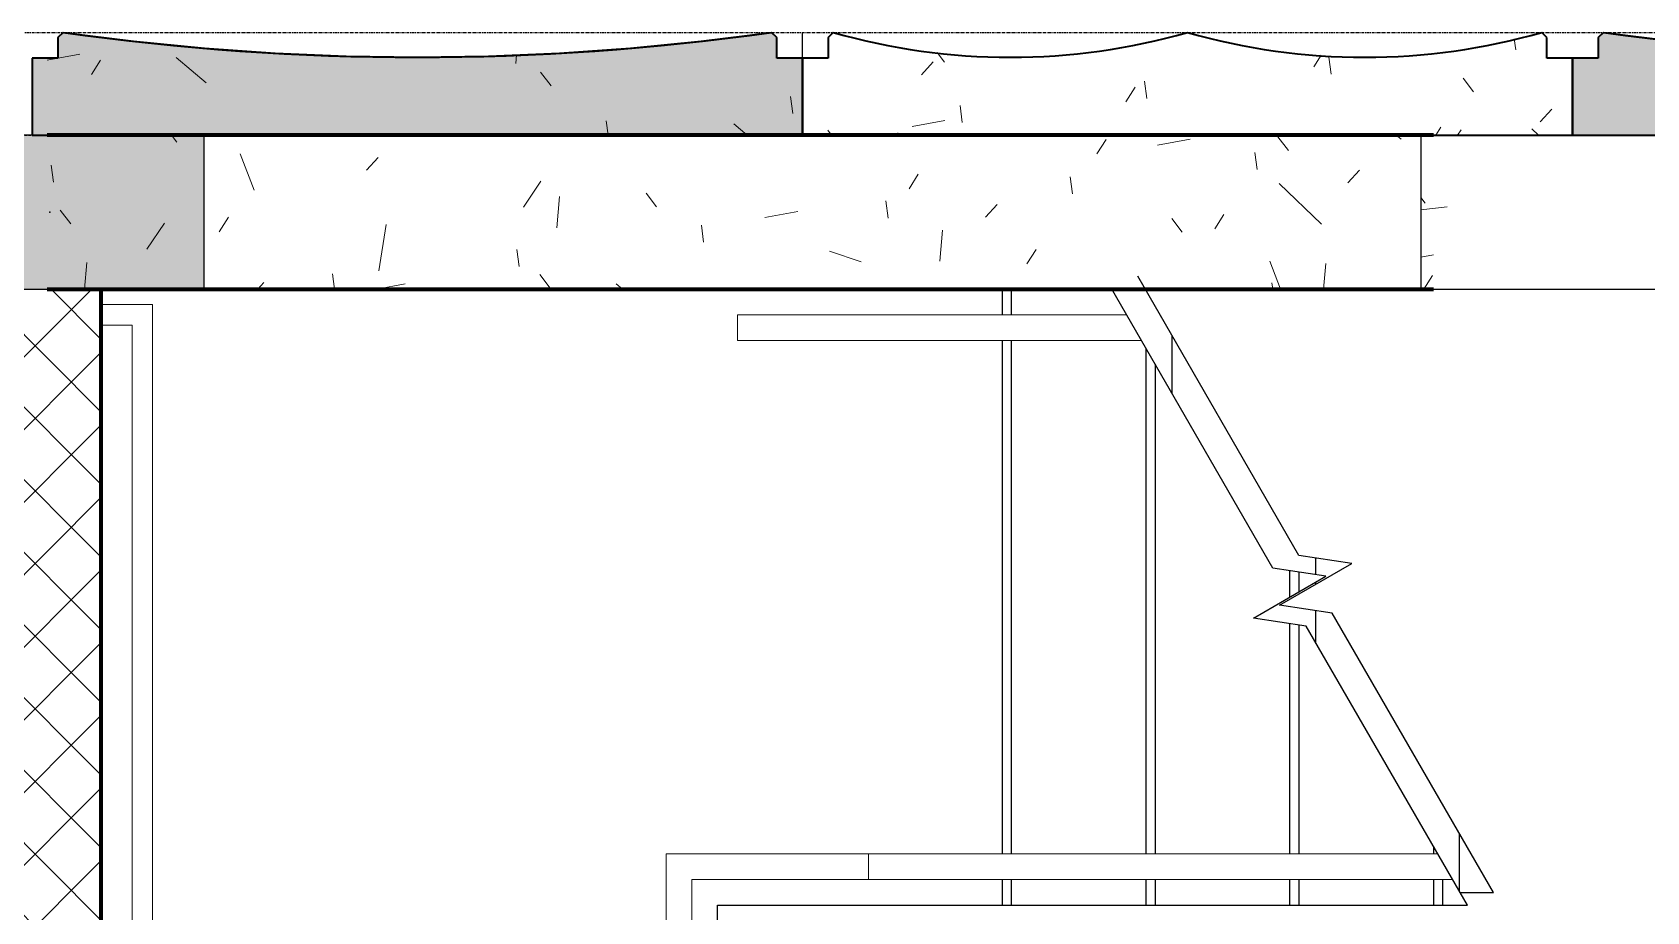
# Model space of a CAD drawing. Header units: millimetres. Extents: x -4391136 to -1798569, y -886572 to -291056.
# Drawn here: x -2385665 to -2382521, y -326899 to -325187 of the extents above; entities that cross this region are included whole.
import ezdxf

# ---------------------------------------------------------------- set-up
doc = ezdxf.new("R2010")
doc.units = ezdxf.units.MM
doc.linetypes.add('Xref-C-1-PP17-AR-2214-01-B$0$DPA_Grid _ Level 100', pattern=[10, 5.5, -1.6, 1.3, -1.6])
doc.linetypes.add('Xref-C-1-PP17-AR-2214-01-B$0$Hidden', pattern=[7.143800000000001, 4.7625, -2.3813])
doc.layers.add('000 - 0_HIDE_OBJ_FRAMING_DEF_DIMS', color=250, linetype='Continuous', plot=False)
for name, color, linetype in [('000 - CONCRETE_COL_CUT_COLOR_1', 1, 'Continuous'), ('000 - CONCRETE_COL_HATCH_', 251, 'Continuous'), ('000 - CONCRETE_COL_WIPEOUT_', 250, 'Continuous'), ('000 - EXISTING_COLUMN_CUT_COLOR_5', 5, 'Continuous'), ('000 - EXISTING_CONCRETE_CUT_COLOR_5', 5, 'Continuous'), ('000 - EXISTING_PRECAST_CUT_COLOR_4', 4, 'Continuous'), ('_PP-Dim', 1, 'Continuous'), ('Xref-C-1-PP17-AR-2214-01-B$0$A-COLS', 251, 'Continuous'), ('Xref-C-1-PP17-AR-2214-01-B$0$A-COLS-E', 251, 'Continuous'), ('Xref-C-1-PP17-AR-2214-01-B$0$A-DETL-MBND', 251, 'Xref-C-1-PP17-AR-2214-01-B$0$Hidden'), ('Xref-C-1-PP17-AR-2214-01-B$0$A-FLOR-E', 251, 'Continuous'), ('Xref-C-1-PP17-AR-2214-01-B$0$A-FLOR-HRAL', 251, 'Continuous'), ('Xref-C-1-PP17-AR-2214-01-B$0$A-GLAZ-CURT', 251, 'Continuous'), ('Xref-C-1-PP17-AR-2214-01-B$0$A-Wall', 251, 'Continuous'), ('Xref-C-1-PP17-AR-2214-01-B$0$A-WALL-PATT', 251, 'Continuous'), ('Xref-C-1-PP17-AR-2214-01-B$0$S-BEAM', 251, 'Continuous'), ('Xref-C-1-PP17-AR-2214-01-B$0$S-STRS-E', 251, 'Continuous'), ('Xref-C-1-PP17-AR-2214-01-B$0$S-STRS-MBND', 251, 'Continuous'), ('Xref-C-1-PP17-AR-2214-01-B$0$WALL-E', 251, 'Continuous')]:
    doc.layers.add(name, color=color, linetype=linetype)

# ---------------------------------------------------------------- blocks, each defined once
blk = doc.blocks.new('Xref-C-1-PP17-AR-2214-01-B$0$DPA_Curved type B - Curved Type B-31237770-ENTRANCE 2 - LOWER ROOF FLOOR PLAN01-flat-1')
at = {"layer": 'Xref-C-1-PP17-AR-2214-01-B$0$A-GLAZ-CURT'}
for p, q in [((-150, 749.7251230297843), (-150, 700.2748771228362)), ((-150, 700.2748771228362), (-150, 749.7251230297843)), ((0, -749.7251230297843), (0, 749.7251230297843)), ((0, 749.7251230297843), (0, -749.7251230297843)), ((-200, -689.7251230298425), (-190, -699.7251230298425)), ((-190, -699.7251230298425), (-200, -689.7251230298425)), ((-190, -699.7251230298425), (-150, -699.7251230298425)), ((-150, -699.7251230298425), (-190, -699.7251230298425)), ((-150, -699.7251230298425), (-150, -749.7251230297843)), ((-150, -749.7251230297843), (-150, -699.7251230298425)), ((-150, -749.7251230297843), (0, -749.7251230297843)), ((0, -749.7251230297843), (-150, -749.7251230297843))]:
    blk.add_line(p, q, dxfattribs=at)
for centre, radius, start, end in [((-1401.480889340397, 344.9999999998836), 1249.956694409003, 349.3312649269074, 16.00907783961937), ((-1401.480889340397, 344.9999999998836), 1249.956694409003, 349.3312649269074, 16.00907783961937), ((-1401.480889340397, 344.9999999998836), 1249.956694409004, 343.9778134875058, 349.3163575575217), ((-1401.480889340397, 344.9999999998836), 1249.956694409003, 343.9778134875058, 349.3163575575217), ((-1401.480889263563, -344.9999999998836), 1249.95669433522, 349.3313600639966, 16.02218651569972), ((-1401.480889263563, -344.9999999998836), 1249.956694335221, 349.3313600639966, 16.02218651569972), ((-1401.480889263563, -344.9999999998836), 1249.956694335221, 343.9909221603806, 349.329466207403), ((-1401.480889263563, -344.9999999998836), 1249.95669433522, 343.9909221603806, 349.329466207403)]:
    blk.add_arc(centre, radius, start, end, dxfattribs=at)
blk = doc.blocks.new('Xref-C-1-PP17-AR-2214-01-B$0$DPA_Curved type A - Curved Type A-V62-ENTRANCE 2 - LOWER ROOF FLOOR PLAN01-flat-1')
at = {"layer": 'Xref-C-1-PP17-AR-2214-01-B$0$A-GLAZ-CURT', "lineweight": 9}
h = blk.add_hatch(dxfattribs=at)
h.set_pattern_fill('ACET-2D-FP_36', color=256, angle=90, style=0, pattern_type=2)
h.set_pattern_definition([(49.99999999999999, (2739942.745000001, 503333.3970000008), (-459.0337474724126, 385.1750482020262), [76.2, -838.2]), (355, (2739942.745000001, 503333.3970000008), (65.28252745750682, 746.1827032957547), [60.96000000000002, -670.5600000000001]), (100.451, (2740003.473000001, 503328.0840000007), (-693.3830033246076, -127.8976821547151), [64.76000000000005, -712.3600000000005]), (46.18400000000002, (2739942.745000001, 503536.5970000007), (-648.57248621923, 622.3064181256742), [114.3, -1257.299999999999]), (96.63599999999998, (2740033.104, 503522.5830000007), (-1050.534318683824, -122.2199233656637), [97.14000000000117, -1068.540000000013]), (351.184, (2739942.745000001, 503536.5970000007), (172.1971373415032, 1110.274966525139), [91.44000000000007, -1005.840000000001]), (21.00000000000002, (2740044.345000001, 503485.7970000007), (-214.7433929342338, 559.4256646482162), [76.20000000000027, -838.2000000000031]), (326, (2740044.345000001, 503485.7970000007), (418.8539380654042, 620.9765000836201), [60.95999999999974, -670.559999999997]), (71.45100000000002, (2740094.883, 503451.7080000007), (-668.4524660190125, 224.2969172171013), [64.75999999999986, -712.3599999999984]), (37.50000000000001, (2739942.745000001, 503333.3970000008), (-158.7692420154775, 206.9121046213362), [33.528, -628.904, 33.528, -1320.292]), (37.50000000000001, (2739942.745000001, 503333.3970000008), (-158.7692420154775, 206.9121046213362), [-695.96, -647.192, 33.528, -639.572]), (7.499999999999995, (2739942.745000001, 503333.3970000008), (-47.30360574389218, 359.3065578758988), [33.52799999999999, -354.5839999999999, 33.52799999999999, -870.204]), (7.499999999999995, (2739942.745000001, 503333.3970000008), (-47.30360574389218, 359.3065578758988), [-421.64, -613.6639999999999, 33.52799999999999, -223.012]), (327.5, (2739716.177, 503333.3970000008), (146.1911639370438, 229.474161533996), [33.52800000000036, -220.4720000000024, -1844.04000000002]), (327.5, (2739716.177, 503333.3970000008), (146.1911639370438, 229.474161533996), [-254.0000000000028, 33.52800000000036, -758.9520000000082, -1051.560000000011]), (327.5, (2739716.177, 503333.3970000008), (146.1911639370438, 229.474161533996), [-1046.480000000011, 33.52800000000036, -1018.032000000011]), (317.5, (2739614.577000001, 503333.3970000008), (321.0978918266118, 350.4168590258025), [33.52799999999964, -296.6719999999968, 33.52799999999964, -1239.519999999987]), (317.5, (2739614.577000001, 503333.3970000008), (321.0978918266118, 350.4168590258025), [-363.7279999999961, -492.7599999999947, 33.52799999999964, -713.2319999999922])])
h.paths.add_polyline_path([(-150.000000002794, -750.0000000005239), (-2.793967723846436e-09, -750.0000000005239), (-2.793967723846436e-09, 749.9999999994761), (-150.000000002794, 749.9999999994761), (-150.000000002794, 700.0000000001164), (-190.0000000032596, 700.0000000001164), (-200.000000002794, 689.9999999992433), (-173.054624767974, 460.8418313420261), (-156.8637420539744, 230.6736866612337), (-151.4628356266767, -1.629814505577087e-09), (-156.8637420539744, -230.6736866644351), (-173.054624767974, -460.8418313452275), (-200.000000002794, -690.0000000023865), (-190.0000000032596, -700.0000000002328), (-150.000000002794, -700.0000000002328)])
at = {"layer": 'Xref-C-1-PP17-AR-2214-01-B$0$A-GLAZ-CURT', "lineweight": 35}
for p, q in [((0, 750), (-150, 750)), ((-150, 750), (-150, 700.0000000005821)), ((0, -750), (0, 750)), ((-190, 700.0000000005821), (-200, 689.9999999997672)), ((-150, 700.0000000005821), (-190, 700.0000000005821)), ((-200, -690.0000000018626), (-190, -699.999999999709)), ((-190, -699.999999999709), (-150, -699.999999999709)), ((-150, -699.999999999709), (-150, -750)), ((-150, -750), (0, -750))]:
    blk.add_line(p, q, dxfattribs=at)
blk.add_arc((-5080.220649064053, -4.656612873077393e-10), 4928.757813440439, 351.9524601037301, 8.047539896269834, dxfattribs=at)
blk = doc.blocks.new('Xref-C-1-PP17-AR-2214-01-B$0$DPA_Curved type B - Curved Type B-V61-ENTRANCE 2 - LOWER ROOF FLOOR PLAN01-flat-1')
at = {"layer": 'Xref-C-1-PP17-AR-2214-01-B$0$A-GLAZ-CURT', "lineweight": 9}
h = blk.add_hatch(dxfattribs=at)
h.set_pattern_fill('ACET-2D-FP_35', color=256, angle=90, style=0, pattern_type=2)
h.set_pattern_definition([(49.99999999999999, (2739942.745000001, 504833.3970000008), (-459.0337474724126, 385.1750482020262), [76.2, -838.2]), (355, (2739942.745000001, 504833.3970000008), (65.28252745750682, 746.1827032957547), [60.96000000000002, -670.5600000000001]), (100.451, (2740003.473000001, 504828.0840000007), (-693.3830033246076, -127.8976821547151), [64.76000000000005, -712.3600000000005]), (46.18400000000002, (2739942.745000001, 505036.5970000007), (-648.57248621923, 622.3064181256742), [114.3, -1257.299999999999]), (96.63599999999998, (2740033.104, 505022.5830000007), (-1050.534318683824, -122.2199233656637), [97.14000000000117, -1068.540000000013]), (351.184, (2739942.745000001, 505036.5970000007), (172.1971373415032, 1110.274966525139), [91.44000000000007, -1005.840000000001]), (21.00000000000002, (2740044.345000001, 504985.7970000007), (-214.7433929342338, 559.4256646482162), [76.20000000000027, -838.2000000000031]), (326, (2740044.345000001, 504985.7970000007), (418.8539380654042, 620.9765000836201), [60.95999999999974, -670.559999999997]), (71.45100000000002, (2740094.883, 504951.7080000007), (-668.4524660190125, 224.2969172171013), [64.75999999999986, -712.3599999999984]), (37.50000000000001, (2739942.745000001, 504833.3970000008), (-158.7692420154775, 206.9121046213362), [33.528, -628.904, 33.528, -1320.292]), (37.50000000000001, (2739942.745000001, 504833.3970000008), (-158.7692420154775, 206.9121046213362), [-695.96, -647.192, 33.528, -639.572]), (7.499999999999995, (2739942.745000001, 504833.3970000008), (-47.30360574389218, 359.3065578758988), [33.52799999999999, -354.5839999999999, 33.52799999999999, -870.204]), (7.499999999999995, (2739942.745000001, 504833.3970000008), (-47.30360574389218, 359.3065578758988), [-421.64, -613.6639999999999, 33.52799999999999, -223.012]), (327.5, (2739716.177, 504833.3970000008), (146.1911639370438, 229.474161533996), [33.52800000000036, -220.4720000000024, -1844.04000000002]), (327.5, (2739716.177, 504833.3970000008), (146.1911639370438, 229.474161533996), [-254.0000000000028, 33.52800000000036, -758.9520000000082, -1051.560000000011]), (327.5, (2739716.177, 504833.3970000008), (146.1911639370438, 229.474161533996), [-1046.480000000011, 33.52800000000036, -1018.032000000011]), (317.5, (2739614.577000001, 504833.3970000008), (321.0978918266118, 350.4168590258025), [33.52799999999964, -296.6719999999968, 33.52799999999964, -1239.519999999987]), (317.5, (2739614.577000001, 504833.3970000008), (321.0978918266118, 350.4168590258025), [-363.7279999999961, -492.7599999999947, 33.52799999999964, -713.2319999999922])])
h.paths.add_polyline_path([(-150.000000002794, -700.0000000006403), (-150.000000002794, -750.0000000005821), (-2.793967723846436e-09, -750.0000000005821), (-2.793967723846436e-09, 749.9999999994179), (-150.000000002794, 749.9999999994179), (-150.000000002794, 699.9999999996508), (-190.0000000032596, 699.9999999996508), (-200.000000002794, 689.9999999995925), (-173.1051923595369, 576.677522668615), (-156.5528464526869, 454.45024560194), (-151.448358786758, 344.9999999995343), (-156.8743433966301, 228.6562281954102), (-173.1051923595369, 113.3224773305119), (-200.000000002794, -4.656612873077393e-10), (-173.1051923576742, -113.3224773313268), (-156.8743433943018, -228.6562281962833), (-151.4483587830327, -345.0000000005239), (-156.8743433943018, -461.3437718048808), (-173.1051923576742, -576.6775226698373), (-200.000000002794, -690.0000000006985), (-190.0000000032596, -700.0000000006403)])
at = {"layer": 'Xref-C-1-PP17-AR-2214-01-B$0$A-GLAZ-CURT', "lineweight": 35}
for p, q in [((0, 750), (-150, 750)), ((-150, 750), (-150, 700.0000000002328)), ((0, -750), (0, 750)), ((-190, 700.0000000002328), (-200, 690.0000000002328)), ((-150, 700.0000000002328), (-190, 700.0000000002328)), ((-200, -690.0000000000582), (-190, -700.0000000000582)), ((-190, -700.0000000000582), (-150, -700.0000000000582)), ((-150, -700.0000000000582), (-150, -750)), ((-150, -750), (0, -750))]:
    blk.add_line(p, q, dxfattribs=at)
for centre, radius, start, end in [((-1401.480889340397, 344.9999999998836), 1250.032530556695, 343.9788116685254, 16.02118833147461), ((-1401.480889263563, -344.9999999998836), 1250.032530482913, 343.9788116653198, 16.02118833468013)]:
    blk.add_arc(centre, radius, start, end, dxfattribs=at)
blk = doc.blocks.new('Xref-C-1-PP17-AR-2214-01-B$0$DPA_Curved type A - Curved Type A-31239844-ENTRANCE 2 - LOWER ROOF FLOOR PLAN01-flat-1')
at = {"layer": 'Xref-C-1-PP17-AR-2214-01-B$0$A-GLAZ-CURT', "lineweight": 9}
h = blk.add_hatch(dxfattribs=at)
h.set_pattern_fill('ACET-2D-FP_34', color=256, angle=90, style=0, pattern_type=2)
h.set_pattern_definition([(49.99999999999999, (2739942.745000001, 506333.3970000008), (-459.0337474724126, 385.1750482020262), [76.2, -838.2]), (355, (2739942.745000001, 506333.3970000008), (65.28252745750682, 746.1827032957547), [60.96000000000002, -670.5600000000001]), (100.451, (2740003.473000001, 506328.0840000007), (-693.3830033246076, -127.8976821547151), [64.76000000000005, -712.3600000000005]), (46.18400000000002, (2739942.745000001, 506536.5970000007), (-648.57248621923, 622.3064181256742), [114.3, -1257.299999999999]), (96.63599999999998, (2740033.104, 506522.5830000007), (-1050.534318683824, -122.2199233656637), [97.14000000000117, -1068.540000000013]), (351.184, (2739942.745000001, 506536.5970000007), (172.1971373415032, 1110.274966525139), [91.44000000000007, -1005.840000000001]), (21.00000000000002, (2740044.345000001, 506485.7970000007), (-214.7433929342338, 559.4256646482162), [76.20000000000027, -838.2000000000031]), (326, (2740044.345000001, 506485.7970000007), (418.8539380654042, 620.9765000836201), [60.95999999999974, -670.559999999997]), (71.45100000000002, (2740094.883, 506451.7080000007), (-668.4524660190125, 224.2969172171013), [64.75999999999986, -712.3599999999984]), (37.50000000000001, (2739942.745000001, 506333.3970000008), (-158.7692420154775, 206.9121046213362), [33.528, -628.904, 33.528, -1320.292]), (37.50000000000001, (2739942.745000001, 506333.3970000008), (-158.7692420154775, 206.9121046213362), [-695.96, -647.192, 33.528, -639.572]), (7.499999999999995, (2739942.745000001, 506333.3970000008), (-47.30360574389218, 359.3065578758988), [33.52799999999999, -354.5839999999999, 33.52799999999999, -870.204]), (7.499999999999995, (2739942.745000001, 506333.3970000008), (-47.30360574389218, 359.3065578758988), [-421.64, -613.6639999999999, 33.52799999999999, -223.012]), (327.5, (2739716.177, 506333.3970000008), (146.1911639370438, 229.474161533996), [33.52800000000036, -220.4720000000024, -1844.04000000002]), (327.5, (2739716.177, 506333.3970000008), (146.1911639370438, 229.474161533996), [-254.0000000000028, 33.52800000000036, -758.9520000000082, -1051.560000000011]), (327.5, (2739716.177, 506333.3970000008), (146.1911639370438, 229.474161533996), [-1046.480000000011, 33.52800000000036, -1018.032000000011]), (317.5, (2739614.577000001, 506333.3970000008), (321.0978918266118, 350.4168590258025), [33.52799999999964, -296.6719999999968, 33.52799999999964, -1239.519999999987]), (317.5, (2739614.577000001, 506333.3970000008), (321.0978918266118, 350.4168590258025), [-363.7279999999961, -492.7599999999947, 33.52799999999964, -713.2319999999922])])
h.paths.add_polyline_path([(-150.000000002794, -728.9238999779336), (-150.000000002794, -750.0000000005239), (-2.793967723846436e-09, -750.0000000005239), (-2.793967723846436e-09, 749.9999999995343), (-150.000000002794, 749.9999999995343), (-150.000000002794, 700.0000000001164), (-190.0000000032596, 700.0000000001164), (-200.000000002794, 689.9999999992433), (-173.054624767974, 460.8418313420843), (-156.8637420539744, 230.6736866612919), (-151.4628356266767, -1.629814505577087e-09), (-156.8637420539744, -230.6736866644351), (-173.054624767974, -460.8418313452275), (-200.000000002794, -690.0000000023865), (-190.0000000032596, -700.0000000001746), (-150.000000002794, -700.0000000001746)])
at = {"layer": 'Xref-C-1-PP17-AR-2214-01-B$0$A-GLAZ-CURT', "lineweight": 35}
for p, q in [((0, 750), (-150, 750)), ((-150, 750), (-150, 700.0000000005821)), ((0, -750), (0, 750)), ((-190, 700.0000000005821), (-200, 689.9999999997672)), ((-150, 700.0000000005821), (-190, 700.0000000005821)), ((-200, -690.0000000018626), (-190, -699.999999999709)), ((-190, -699.999999999709), (-150, -699.999999999709)), ((-150, -699.999999999709), (-150, -750)), ((-150, -750), (0, -750))]:
    blk.add_line(p, q, dxfattribs=at)
blk.add_arc((-5080.220649064053, -4.656612873077393e-10), 4928.757813440439, 351.9524601037301, 8.047539896269834, dxfattribs=at)
blk = doc.blocks.new('Xref-C-1-PP17-AR-2214-01-B$0$DPA-AR_Rectangular - 300x600-29835788-ENTRANCE 2 - LOWER ROOF FLOOR PLAN01-flat-1')
at = {"layer": 'Xref-C-1-PP17-AR-2214-01-B$0$A-COLS-E', "lineweight": 9}
h = blk.add_hatch(dxfattribs=at)
h.set_pattern_fill('ACET-2D-FP_32', color=256, style=0, pattern_type=2)
h.set_pattern_definition([(49.99999999999999, (2739792.745, 507048.947), (-459.0337474724126, 385.1750482020263), [76.2, -838.2]), (355, (2739792.745, 507048.947), (65.2825274575068, 746.1827032957545), [60.96, -670.56]), (100.451, (2739853.473, 507043.634), (-693.3830033246074, -127.8976821547151), [64.76000000000003, -712.3600000000004]), (46.184, (2739792.745, 507252.1470000001), (-648.5724862192296, 622.3064181256746), [114.3, -1257.299999999999]), (96.63599999999998, (2739883.104, 507238.133), (-1050.534318683824, -122.2199233656631), [97.14000000000112, -1068.540000000012]), (351.184, (2739792.745, 507252.1470000001), (172.1971373415032, 1110.274966525139), [91.44000000000005, -1005.840000000001]), (21, (2739894.345, 507201.347), (-214.7433929342337, 559.4256646482164), [76.20000000000026, -838.2000000000029]), (326, (2739894.345, 507201.347), (418.8539380654042, 620.9765000836203), [60.95999999999972, -670.5599999999969]), (71.45100000000001, (2739944.883, 507167.258), (-668.4524660190125, 224.2969172171013), [64.75999999999985, -712.3599999999983]), (37.50000000000001, (2739792.745, 507048.947), (-158.7692420154774, 206.9121046213362), [33.528, -628.904, 33.528, -1320.292]), (37.50000000000001, (2739792.745, 507048.947), (-158.7692420154774, 206.9121046213362), [-695.96, -647.192, 33.528, -639.572]), (7.499999999999999, (2739792.745, 507048.947), (-47.30360574389223, 359.3065578758984), [33.528, -354.584, 33.528, -870.204]), (7.499999999999999, (2739792.745, 507048.947), (-47.30360574389223, 359.3065578758984), [-421.64, -613.664, 33.528, -223.012]), (327.5, (2739566.177, 507048.947), (146.1911639370438, 229.474161533996), [33.52800000000035, -220.4720000000024, 33.52800000000035, -1810.512000000019]), (327.5, (2739566.177, 507048.947), (146.1911639370438, 229.474161533996), [-287.5280000000031, -758.9520000000081, 33.52800000000035, -1018.032000000011]), (317.5, (2739464.577, 507048.947), (321.0978918266117, 350.4168590258024), [33.52799999999964, -296.6719999999968, 33.52799999999964, -1239.519999999987]), (317.5, (2739464.577, 507048.947), (321.0978918266117, 350.4168590258024), [-363.7279999999961, -492.7599999999948, 33.52799999999964, -713.2319999999924])])
h.paths.add_polyline_path([(-146.0658761691302, -300.0000000005239), (10.4625947070308, -300.0000000005239), (149.9999999967404, -300.0000000005239), (149.9999999967404, 299.9999999994761), (-150.0000000032596, 299.9999999994761), (-150.0000000032596, -300.0000000005239)])
at = {"layer": 'Xref-C-1-PP17-AR-2214-01-B$0$A-COLS'}
for p, q in [((150, 300), (-150, 300)), ((-150, 300), (-150, -300)), ((150, -300), (150, 300)), ((-150, -300), (150, -300))]:
    blk.add_line(p, q, dxfattribs=at)
blk = doc.blocks.new('Xref-C-1-PP17-AR-2214-01-B$0$System Panel - DPA-AR_Facade_Solid Panel 150mm-27924946-ENTRANCE 2 - LOWER ROOF FLOOR PLAN01-flat-1')
at = {"layer": 'Xref-C-1-PP17-AR-2214-01-B$0$A-GLAZ-CURT'}
for p, q in [((-50, 0.2748769701574929), (-200, 0.2748769701574929)), ((-200, -0.2748769702157006), (-150, -0.2748769702157006))]:
    blk.add_line(p, q, dxfattribs=at)
blk = doc.blocks.new('Xref-C-1-PP17-AR-2214-01-B$0$Top Rail Type - Top Rail_Internal_-V99-ENTRANCE 2 - LOWER ROOF FLOOR PLAN01-flat-1')
at = {"layer": 'Xref-C-1-PP17-AR-2214-01-B$0$A-FLOR-HRAL', "lineweight": 9}
for p, q in [((-2738492.744708747, -504316.9537766822), (-2738542.744708747, -504345.8212901417)), ((-2738492.744708747, -505454.4964230325), (-2738492.744708747, -504316.9537766822)), ((-2738542.744708747, -505454.4964230325), (-2738542.744708747, -504345.8212901417)), ((-2738542.744708747, -505454.4964230325), (-2738492.744708747, -505454.4964230325)), ((-2738542.744708747, -505454.4964230325), (-2738492.744708747, -505454.4964230325)), ((-2738542.744708747, -505848.9466707954), (-2738542.744708747, -505454.4964230325)), ((-2738492.744708747, -505798.9466707953), (-2738492.744708747, -505454.4964230325)), ((-2738137.744708745, -505798.9466707953), (-2738492.744708747, -505798.9466707953)), ((-2737017.744708746, -505798.9466707953), (-2738137.744708745, -505798.9466707953)), ((-2736942.11790655, -505798.9466707953), (-2737017.744708746, -505798.9466707953)), ((-2736942.11790655, -505848.9466707954), (-2736942.11790655, -505798.9466707953)), ((-2738137.744708745, -505848.9466707954), (-2738542.744708747, -505848.9466707954)), ((-2737017.744708746, -505848.9466707954), (-2738137.744708745, -505848.9466707954)), ((-2736942.11790655, -505848.9466707954), (-2737017.744708746, -505848.9466707954))]:
    blk.add_line(p, q, dxfattribs=at)
blk = doc.blocks.new('Xref-C-1-PP17-AR-2214-01-B$0$Top Rail Type - Top Rail_Internal_-30607421-ENTRANCE 2 - LOWER ROOF FLOOR PLAN01-flat-1')
at = {"layer": 'Xref-C-1-PP17-AR-2214-01-B$0$A-FLOR-HRAL', "lineweight": 9}
for p, q in [((-2739542.744708747, -504923.1715593309), (-2739592.744708747, -504952.0390727904)), ((-2739542.744708747, -505474.4964247363), (-2739542.744708747, -504923.1715593309)), ((-2739592.744708747, -505474.4964247363), (-2739592.744708747, -504952.0390727904)), ((-2739592.744708747, -505710.1232269318), (-2739592.744708747, -505474.4964247363)), ((-2739542.744708747, -505710.1232269318), (-2739542.744708747, -505474.4964247363)), ((-2739592.744708747, -505710.1232269318), (-2739542.744708747, -505710.1232269318))]:
    blk.add_line(p, q, dxfattribs=at)
blk = doc.blocks.new('Xref-C-1-PP17-AR-2214-01-B$0$Railing - Railing-30607407-ENTRANCE 2 - LOWER ROOF FLOOR PLAN01-flat-1')
at = {"layer": 'Xref-C-1-PP17-AR-2214-01-B$0$A-FLOR-HRAL', "lineweight": 9}
blk.add_line((-2739547.744708747, -504926.0583106769), (-2739587.744708747, -504949.1523214443), dxfattribs=at)
blk.add_line((-2739547.744708747, -504926.0583106769), (-2739587.744708747, -504949.1523214443), dxfattribs=at)
blk.add_line((-2739547.744708747, -504926.0583106769), (-2739587.744708747, -504949.1523214443), dxfattribs=at)
blk = doc.blocks.new('Xref-C-1-PP17-AR-2214-01-B$0$Railing - Railing-30607404-ENTRANCE 2 - LOWER ROOF FLOOR PLAN01-flat-1')
at = {"layer": 'Xref-C-1-PP17-AR-2214-01-B$0$A-FLOR-HRAL', "lineweight": 9}
blk.add_line((-2738497.744708748, -504319.8405280283), (-2738537.744708747, -504342.9345387957), dxfattribs=at)
blk.add_line((-2738497.744708748, -504319.8405280283), (-2738537.744708747, -504342.9345387957), dxfattribs=at)
blk.add_line((-2738497.744708748, -504319.8405280283), (-2738537.744708747, -504342.9345387957), dxfattribs=at)
blk = doc.blocks.new('Xref-C-1-PP17-AR-2214-01-B$0$Handrail Type - Handrail_Internal_-V98-ENTRANCE 2 - LOWER ROOF FLOOR PLAN01-flat-1')
at = {"layer": 'Xref-C-1-PP17-AR-2214-01-B$0$A-FLOR-HRAL', "lineweight": 9}
for p, q in [((-2739612.744708745, -506848.9466707954), (-2739612.744708745, -506948.9466707954)), ((-2738137.744708745, -506848.9466707954), (-2739612.744708745, -506848.9466707954)), ((-2737017.744708746, -506848.9466707954), (-2738137.744708745, -506848.9466707954)), ((-2736717.744708745, -506848.9466707954), (-2737017.744708746, -506848.9466707954)), ((-2736717.744708745, -506888.9466707954), (-2736717.744708745, -506848.9466707954)), ((-2739572.744708746, -506888.9466707954), (-2739572.744708746, -506948.9466707954)), ((-2738137.744708745, -506888.9466707954), (-2739572.744708746, -506888.9466707954)), ((-2737017.744708746, -506888.9466707954), (-2738137.744708745, -506888.9466707954)), ((-2736717.744708745, -506888.9466707954), (-2737017.744708746, -506888.9466707954)), ((-2739572.744708746, -506948.9466707954), (-2739612.744708745, -506948.9466707954))]:
    blk.add_line(p, q, dxfattribs=at)
blk = doc.blocks.new('Xref-C-1-PP17-AR-2214-01-B$0$DPA-AR_Rectangular - 300x500-V38-ENTRANCE 2 - LOWER ROOF FLOOR PLAN01-flat-1')
at = {"layer": 'Xref-C-1-PP17-AR-2214-01-B$0$A-COLS-E', "lineweight": 9}
h = blk.add_hatch(dxfattribs=at)
h.set_pattern_fill('ACET-2D-FP_22', color=256, style=0, pattern_type=2)
h.set_pattern_definition([(49.99999999999999, (2739792.745, 504128.947), (-459.0337474724126, 385.1750482020263), [76.2, -838.2]), (355, (2739792.745, 504128.947), (65.2825274575068, 746.1827032957545), [60.96, -670.56]), (100.451, (2739853.473, 504123.634), (-693.3830033246074, -127.8976821547151), [64.76000000000003, -712.3600000000004]), (46.184, (2739792.745, 504332.1470000001), (-648.5724862192296, 622.3064181256746), [114.3, -1257.299999999999]), (96.63599999999998, (2739883.104, 504318.133), (-1050.534318683824, -122.2199233656631), [97.14000000000112, -1068.540000000012]), (351.184, (2739792.745, 504332.1470000001), (172.1971373415032, 1110.274966525139), [91.44000000000005, -1005.840000000001]), (21, (2739894.345, 504281.347), (-214.7433929342337, 559.4256646482164), [76.20000000000026, -838.2000000000029]), (326, (2739894.345, 504281.347), (418.8539380654042, 620.9765000836203), [60.95999999999972, -670.5599999999969]), (71.45100000000001, (2739944.883, 504247.258), (-668.4524660190125, 224.2969172171013), [64.75999999999985, -712.3599999999983]), (37.50000000000001, (2739792.745, 504128.947), (-158.7692420154774, 206.9121046213362), [33.528, -628.904, 33.528, -1320.292]), (37.50000000000001, (2739792.745, 504128.947), (-158.7692420154774, 206.9121046213362), [-695.96, -647.192, 33.528, -639.572]), (7.499999999999999, (2739792.745, 504128.947), (-47.30360574389223, 359.3065578758984), [33.528, -354.584, 33.528, -870.204]), (7.499999999999999, (2739792.745, 504128.947), (-47.30360574389223, 359.3065578758984), [-421.64, -613.664, 33.528, -223.012]), (327.5, (2739566.177, 504128.947), (146.1911639370438, 229.474161533996), [33.52800000000035, -220.4720000000024, 33.52800000000035, -1810.512000000019]), (327.5, (2739566.177, 504128.947), (146.1911639370438, 229.474161533996), [-287.5280000000031, -758.9520000000081, 33.52800000000035, -1018.032000000011]), (317.5, (2739464.577, 504128.947), (321.0978918266117, 350.4168590258024), [33.52799999999964, -296.6719999999968, 33.52799999999964, -1239.519999999987]), (317.5, (2739464.577, 504128.947), (321.0978918266117, 350.4168590258024), [-363.7279999999961, -492.7599999999948, 33.52799999999964, -713.2319999999924])])
h.paths.add_polyline_path([(10.4625947070308, -250.0000000005821), (149.9999999967404, -250.0000000005821), (149.9999999967404, 249.9999999994179), (-150.0000000032596, 249.9999999994179), (-150.0000000032596, -250.0000000005821)])
at = {"layer": 'Xref-C-1-PP17-AR-2214-01-B$0$A-COLS'}
for p, q in [((150, 250), (-150, 250)), ((-150, 250), (-150, -250)), ((150, -250), (150, 250)), ((-150, -250), (150, -250))]:
    blk.add_line(p, q, dxfattribs=at)
blk = doc.blocks.new('*U2738')
at = {"layer": '000 - CONCRETE_COL_HATCH_'}
h = blk.add_hatch(dxfattribs=at)
h.set_pattern_fill('AR-CONC', color=256, scale=0.5)
h.set_pattern_definition([(49.99999999999999, (0, 0), (3.586300913003767, -0.3137606749129755), [0.375, -4.125]), (355, (0, 0), (-0.693756668065, 3.760960668500059), [0.3, -3.3]), (100.45144446, (0.298858405, -0.02614672), (2.89254423363556, 3.447199954843147), [0.3187009599999999, -3.505710559999999]), (46.18420000000001, (0, 1), (5.336206653357862, -0.8275964039653827), [0.5625, -6.1875]), (96.63563549, (0.444683725, 0.931033465), (4.673309728371142, 4.870593003872752), [0.47805171, -5.258568799999999]), (351.1841639899999, (0, 1), (4.673309725273866, 4.870593001349951), [0.45, -4.950000005]), (21, (0.5, 0.75), (2.984535260592308, -2.013094453326694), [0.375, -4.125]), (326.0000000000001, (0.5, 0.75), (1.216576659607909, 3.625750225234265), [0.3, -3.3]), (71.45144474, (0.74871127, 0.58224213), (4.201111883649856, 1.612655764031769), [0.31870095, -3.50571056]), (37.50000000000001, (0, 0), (0.06079927658645334, 1.664469269156557), [0, -3.26, 0, -3.35, 0, -3.3125]), (7.499999999999999, (0, 0), (1.315347687210743, 1.972058559411801), [0, -1.91, 0, -3.185, 0, -1.2625]), (327.5, (-1.115, 0), (2.669112180862045, -0.1127743586718988), [0, -1.25, 0, -3.9, 0, -5.175]), (317.5, (-1.615, 0), (2.915930846711931, 0.5005249116615886), [0, -1.625, 0, -2.59, 0, -3.675])])
h.paths.add_polyline_path([(-300.0000000002328, -150.0000000016303), (300.0000000002328, -150.0000000016303), (300.0000000002328, 150.0000000016294), (-300.0000000002328, 150.0000000016294)])
blk.add_point((0, -4.547473508864641e-13))
at = {"layer": '000 - EXISTING_COLUMN_CUT_COLOR_5'}
blk.add_lwpolyline([(-300.0000000002328, -150.0000000016303), (300.0000000002328, -150.0000000016303), (300.0000000002328, 150.0000000016294), (-300.0000000002328, 150.0000000016294)], close=True, dxfattribs=at)
blk = doc.blocks.new('*U2742')
at = {"layer": '000 - CONCRETE_COL_HATCH_'}
h = blk.add_hatch(dxfattribs=at)
h.set_pattern_fill('AR-CONC', color=256, scale=0.04)
h.set_pattern_definition([(49.99999999999999, (-115500.0000000017, -843987.3138813948), (7.28738675984016, -0.6375634215561234), [0.762, -8.382000000000001]), (355, (-115500.0000000017, -843987.3138813948), (-1.409736856998774, 7.642273809561406), [0.6096, -6.7056233668]), (100.4514447, (-115499.3927197217, -843987.3670115347), (5.877649883614131, 7.004710076487804), [0.6476003519999999, -7.123609783999998]), (46.18420000000001, (-115500.0000000017, -843985.2818813948), (10.8431616356852, -1.681693117309086), [1.143, -12.573]), (96.63555760999992, (-115499.0964040017, -843985.4220213948), (9.49616536206012, 9.897044983908861), [0.9714009256, -10.6854243264]), (351.1841511700001, (-115500.0000000017, -843985.2818813948), (9.496165362599081, 9.897044983421306), [0.9143986828, -10.0583892768]), (21, (-115498.9840000017, -843985.7898813948), (6.064575650765299, -4.090607927483505), [0.762, -8.382000000000001]), (326.0000000000001, (-115498.9840000017, -843985.7898813948), (2.472081133905883, 7.367518644892771), [0.6096, -6.7056]), (71.45144499999999, (-115498.4786186977, -843986.1307653908), (8.536656771148646, 3.27691075543621), [0.6476003520000001, -7.123597503999999]), (37.50000000000001, (-115500.0000000017, -843987.3138813948), (0.1235441300236727, 3.382201554926124), [0, -6.62432, 0, -6.807200000000001, 0, -6.731000000000001]), (7.499999999999999, (-115500.0000000017, -843987.3138813948), (2.67278650041223, 4.00722299272478), [0, -3.88112, 0, -6.47192, 0, -2.5654]), (327.5, (-115502.2656800017, -843987.3138813948), (5.423623806674856, -0.2291497597069377), [0, -2.54, 0, -7.9248, 0, -10.5156]), (317.5, (-115503.2816800017, -843987.3138813948), (5.925167255440722, 1.017059641333321), [0, -3.302, 0, -5.26288, 0, -7.4676])])
h.paths.add_polyline_path([(-1.667805984044525e-10, 1.091393642127514e-11), (0, 300), (-99.99999999906868, 300), (-99.99999999906868, 380), (-120.0000000307336, 400.0000000298023), (-394.6910346783698, 365.090032074484), (-670.2542316336185, 337.9092267079977), (-946.4721514284611, 318.479031635914), (-1223.126840339042, 306.8147785334149), (-1500.000000000931, 302.9256712471833), (-1776.87315966282, 306.8147785334149), (-2053.527848573402, 318.479031635914), (-2329.745768368244, 337.9092267079977), (-2605.308965323493, 365.090032074484), (-2879.999999973923, 400.0000000300352), (-2899.999999999069, 380), (-2899.999999999069, 300), (-3000, 300), (-3000, 0)])
at = {"layer": '000 - CONCRETE_COL_CUT_COLOR_1', "color": 0, "lineweight": -2}
blk.add_lwpolyline([(-1.667805984044525e-10, 1.091393642127514e-11), (0, 300), (-99.99999999906868, 300), (-99.99999999906868, 380), (-120.0000000307336, 400.0000000298023), (-394.6910346783698, 365.090032074484), (-670.2542316336185, 337.9092267079977), (-946.4721514284611, 318.479031635914), (-1223.126840339042, 306.8147785334149), (-1500.000000000931, 302.9256712471833), (-1776.87315966282, 306.8147785334149), (-2053.527848573402, 318.479031635914), (-2329.745768368244, 337.9092267079977), (-2605.308965323493, 365.090032074484), (-2879.999999973923, 400.0000000300352), (-2899.999999999069, 380), (-2899.999999999069, 300), (-3000, 300), (-3000, 0), (-3000, 0), (-3000, 0), (-3000, 0), (-3000, 0), (-3000, 0), (-3000, 0), (-3000, 0), (-3000, 0), (-3000, 0), (-3000, 0), (-3000, 0), (-3000, 0), (-3000.000000000002, 0), (-3000.000000000002, 0), (-3000.000000000002, 0), (-3000, 0), (-3000, 0), (-3000, 0), (-3000, 0), (-3000, 0), (-3000, 0), (-3000, 0), (-3000.000000000002, 0), (-3000, 0), (-3000, 0), (-3000, 0), (-2999.999999999999, 0), (-3000, 0), (-3000, 0)], close=True, dxfattribs=at)
blk = doc.blocks.new('W-1-PP17-ENT2_REV00_20260526-152612_EX_LOPF-1')
at = {"layer": 'Xref-C-1-PP17-AR-2214-01-B$0$A-WALL-PATT', "lineweight": 9}
h = blk.add_hatch(dxfattribs=at)
h.set_pattern_fill('ACET-2D-FP_25', color=256, angle=-89.99999999999999, style=0, pattern_type=2)
h.set_pattern_definition([(315, (496648.9466707949, -2740142.744708746), (70.71067811865474, 70.71067811865478), []), (45, (496648.9466707949, -2740142.744708746), (-70.71067811865478, 70.71067811865474), [])])
h.paths.add_polyline_path([(-10300.00000000233, -499.9999999954016), (-10500.00000000233, -499.9999999954016), (-10500.00000000233, -4699.999999995867), (-10300.00000000233, -4699.999999995867)])
at = {"layer": 'Xref-C-1-PP17-AR-2214-01-B$0$S-BEAM', "lineweight": 9}
h = blk.add_hatch(dxfattribs=at)
h.set_pattern_fill('ACET-2D-FP_33', color=256, angle=-89.99999999999999, style=0, pattern_type=2)
h.set_pattern_definition([(320, (496648.9466707949, -2740142.744708746), (385.1750482020262, 459.0337474724129), [76.20000000000002, -838.2000000000003]), (265, (496648.9466707949, -2740142.744708746), (746.1827032957547, -65.28252745750656), [60.96000000000002, -670.5600000000001]), (10.45099999999999, (496643.6336707948, -2740203.472708746), (-127.8976821547153, 693.3830033246076), [64.76000000000005, -712.3600000000005]), (316.184, (496852.146670795, -2740142.744708746), (622.3064181256744, 648.57248621923), [114.3, -1257.3]), (6.635999999999979, (496838.1326707951, -2740233.104708746), (-122.2199233656635, 1050.534318683824), [97.14000000000111, -1068.540000000012]), (261.184, (496852.146670795, -2740142.744708746), (1110.274966525139, -172.1971373415029), [91.44000000000007, -1005.840000000001]), (291, (496801.3466707948, -2740244.344708746), (559.4256646482165, 214.743392934234), [76.20000000000027, -838.2000000000031]), (236, (496801.3466707948, -2740244.344708746), (620.9765000836205, -418.8539380654042), [60.95999999999974, -670.559999999997]), (341.451, (496767.2586707948, -2740294.882708746), (224.2969172171012, 668.4524660190126), [64.75999999999986, -712.3599999999984]), (307.5, (496648.9466707949, -2740142.744708746), (206.9121046213362, 158.7692420154775), [33.52799999999998, -628.9039999999997, 33.52799999999998, -647.1919999999997, -673.0999999999997]), (307.5, (496648.9466707949, -2740142.744708746), (206.9121046213362, 158.7692420154775), [-1343.151999999999, 33.52799999999998, -639.5719999999997]), (277.5, (496648.9466707949, -2740142.744708746), (359.3065578758985, 47.30360574389236), [33.52800000000001, -354.5840000000001, 33.52800000000001, -613.6640000000001, -256.5400000000001]), (277.5, (496648.9466707949, -2740142.744708746), (359.3065578758985, 47.30360574389236), [-1035.304, 33.52800000000001, -223.0120000000001]), (237.5, (496648.9466707949, -2739916.176708746), (229.4741615339961, -146.1911639370437), [33.52800000000036, -220.4720000000024, 33.52800000000036, -758.9520000000082, -1051.560000000011]), (237.5, (496648.9466707949, -2739916.176708746), (229.4741615339961, -146.1911639370437), [-1046.480000000011, 33.52800000000036, -1018.032000000011]), (227.5, (496648.9466707949, -2739814.576708746), (350.4168590258025, -321.0978918266116), [33.52799999999962, -296.6719999999967, 33.52799999999962, -492.7599999999946, -746.7599999999917]), (227.5, (496648.9466707949, -2739814.576708746), (350.4168590258025, -321.0978918266116), [-856.4879999999907, 33.52799999999962, -713.231999999992])])
h.paths.add_polyline_path([(-10099.9999982994, -499.9999999954016), (-10405.15704947617, -499.9999999954016), (-10405.15704947617, -500.0176397832693), (-7730.000000002328, -499.9999999954016), (-7730.000000002328, -200.0176397828036), (-10099.9999982994, -200.0176397828036)])
at = {"layer": '000 - 0_HIDE_OBJ_FRAMING_DEF_DIMS', "linetype": 'Xref-C-1-PP17-AR-2214-01-B$0$DPA_Grid _ Level 100'}
blk.add_line((-29475.61840735516, 4.074536263942719e-10), (7016.002662105951, 4.074536263942719e-10), dxfattribs=at)
at = {"layer": 'Xref-C-1-PP17-AR-2214-01-B$0$A-DETL-MBND'}
blk.add_line((-13434.99999984959, -199.9999999986612), (970.0000017015263, -199.9999999986612), dxfattribs=at)
at = {"layer": 'Xref-C-1-PP17-AR-2214-01-B$0$A-FLOR-E'}
blk.add_line((-10300.00000000186, -500.0176397865289), (-10300.00000000186, -4699.999999999593), dxfattribs=at)
at = {"layer": 'Xref-C-1-PP17-AR-2214-01-B$0$A-Wall', "lineweight": 70}
blk.add_line((-10300.00000000186, -4699.999999999593), (-10300.00000000186, -499.9999999986612), dxfattribs=at)
at = {"layer": 'Xref-C-1-PP17-AR-2214-01-B$0$S-BEAM', "lineweight": 70}
for p, q in [((-7705.157049475703, -200.0176397860632), (-10405.1570494757, -200.0176397860632)), ((-10405.1570494757, -500.0176397865289), (-7705.157049475703, -500.0176397865289))]:
    blk.add_line(p, q, dxfattribs=at)
at = {"layer": 'Xref-C-1-PP17-AR-2214-01-B$0$S-BEAM'}
blk.add_line((-10299.99999829847, -3150.008819893061), (-10299.99999829847, -599.9999999986612), dxfattribs=at)
at = {"layer": 'Xref-C-1-PP17-AR-2214-01-B$0$S-STRS-E'}
for p, q in [((-8331.959915456362, -499.9999999986612), (-10300.00000000186, -499.9999999986612)), ((-10300.00000000186, -500.0176397865289), (-10300.00000000186, -3124.999999999593)), ((-8545.549753942527, -500.0176397860632), (-8545.549753942527, -549.9999999986612)), ((-8527.549753942527, -500.0176397860632), (-8527.549753942527, -549.9999999986612)), ((-8215.000000006985, -590.0434136661352), (-8215.000000006985, -702.5805160049931)), ((-8215.000000006985, -590.0434136661352), (-8215.000000006985, -702.5805160049931)), ((-8545.549753942527, -599.9999999986612), (-8545.549753942527, -1599.999999998196)), ((-8527.549753942527, -599.9999999986612), (-8527.549753942527, -1599.999999998196)), ((-8265.549753942527, -615.0257738791988), (-8265.549753942527, -1599.999999998196)), ((-8247.549753942527, -646.2026884151273), (-8247.549753942527, -1599.999999998196)), ((-7935.000000006985, -1023.675858011993), (-7935.000000006985, -1056.357131575292)), ((-7935.000000006985, -1023.675858011993), (-7935.000000006985, -1056.357131575292)), ((-7985.549753942527, -1048.658218225522), (-7985.549753942527, -1099.999999998196)), ((-7967.549753942527, -1051.399684394768), (-7967.549753942527, -1089.607695153041)), ((-7935.000000006985, -1070.815085955954), (-7935.000000006985, -1075.017639785132)), ((-7935.000000006985, -1070.815085955954), (-7935.000000006985, -1075.017639785132)), ((-7935.000000006985, -1126.359421557805), (-7935.000000006985, -1187.554742125852)), ((-7935.000000006985, -1126.359421557805), (-7935.000000006985, -1187.554742125852)), ((-7985.549753942527, -1151.341781771334), (-7985.549753942527, -1599.999999998196)), ((-7967.549753942527, -1154.083247941046), (-7967.549753942527, -1599.999999998196)), ((-7655.000000006985, -1559.991865904129), (-7655.000000006985, -1672.528968244849)), ((-7655.000000006985, -1559.991865904129), (-7655.000000006985, -1672.528968244849)), ((-7705.549753942527, -1584.974226117192), (-7705.549753942527, -1599.999999998196)), ((-8545.549753942527, -1649.999999998196), (-8545.549753942527, -1699.999999998196)), ((-8527.549753942527, -1649.999999998196), (-8527.549753942527, -1699.999999998196)), ((-8265.549753942527, -1649.999999998196), (-8265.549753942527, -1699.999999998196)), ((-8247.549753942527, -1649.999999998196), (-8247.549753942527, -1699.999999998196)), ((-7985.549753942527, -1649.999999998196), (-7985.549753942527, -1699.999999998196)), ((-7967.549753942527, -1649.999999998196), (-7967.549753942527, -1699.999999998196)), ((-7705.549753942527, -1649.999999998196), (-7705.549753942527, -1699.999999998196)), ((-7687.549753942527, -1649.999999998196), (-7687.549753942527, -1699.999999998196)), ((-7653.563164823223, -1675.017639784666), (-7588.58983849315, -1675.017639784666)), ((-9100.000000001863, -3124.999999999593), (-9100.000000001863, -1699.999999998196)), ((-9100.000000001863, -1699.999999998196), (-7639.139592429157, -1699.999999998196))]:
    blk.add_line(p, q, dxfattribs=at)
at = {"layer": 'Xref-C-1-PP17-AR-2214-01-B$0$S-STRS-MBND'}
for p, q in [((-8018.049753942527, -1043.708348752058), (-8331.959915456362, -499.9999999986612)), ((-7967.500000006985, -1018.725988538994), (-8281.410161520354, -475.0176397851319)), ((-8005.364564064424, -1115.642639785132), (-7864.63543594908, -1034.392639785132)), ((-7864.63543594908, -1034.392639785132), (-7967.500000006985, -1018.725988538994)), ((-8055.914317999966, -1140.624999998196), (-7915.185189885087, -1059.374999998196)), ((-7915.185189885087, -1059.374999998196), (-8018.049753942527, -1043.708348752058)), ((-7902.500000006985, -1131.30929103127), (-8005.364564064424, -1115.642639785132)), ((-7588.58983849315, -1675.017639784666), (-7902.500000006985, -1131.30929103127)), ((-7953.049753942527, -1156.291651244333), (-8055.914317999966, -1140.624999998196)), ((-7639.139592429157, -1699.999999998196), (-7953.049753942527, -1156.291651244333))]:
    blk.add_line(p, q, dxfattribs=at)
at = {"layer": 'Xref-C-1-PP17-AR-2214-01-B$0$WALL-E'}
blk.add_line((-10300.00000000186, -500.0176397865289), (-10300.00000000186, -4699.999999999593), dxfattribs=at)
at = {"rotation": 270}
for name, p in [('Xref-C-1-PP17-AR-2214-01-B$0$DPA_Curved type A - Curved Type A-31239844-ENTRANCE 2 - LOWER ROOF FLOOR PLAN01-flat-1', (-9684.450245756656, -199.9999999986612)), ('Xref-C-1-PP17-AR-2214-01-B$0$System Panel - DPA-AR_Facade_Solid Panel 150mm-27924946-ENTRANCE 2 - LOWER ROOF FLOOR PLAN01-flat-1', (-8934.725122726988, -199.9999999986612)), ('Xref-C-1-PP17-AR-2214-01-B$0$DPA_Curved type B - Curved Type B-31237770-ENTRANCE 2 - LOWER ROOF FLOOR PLAN01-flat-1', (-8184.725122726988, -199.9999999986612)), ('Xref-C-1-PP17-AR-2214-01-B$0$DPA_Curved type B - Curved Type B-V61-ENTRANCE 2 - LOWER ROOF FLOOR PLAN01-flat-1', (-8184.450245604385, -199.9999999986612)), ('Xref-C-1-PP17-AR-2214-01-B$0$DPA_Curved type A - Curved Type A-V62-ENTRANCE 2 - LOWER ROOF FLOOR PLAN01-flat-1', (-6684.450245452113, -199.9999999986612)), ('Xref-C-1-PP17-AR-2214-01-B$0$DPA-AR_Rectangular - 300x600-29835788-ENTRANCE 2 - LOWER ROOF FLOOR PLAN01-flat-1', (-10399.99999829894, -349.9999999986612)), ('Xref-C-1-PP17-AR-2214-01-B$0$DPA-AR_Rectangular - 300x500-V38-ENTRANCE 2 - LOWER ROOF FLOOR PLAN01-flat-1', (-7480.000000001863, -349.9999999986612)), ('Xref-C-1-PP17-AR-2214-01-B$0$Handrail Type - Handrail_Internal_-V98-ENTRANCE 2 - LOWER ROOF FLOOR PLAN01-flat-1', (496648.9466707949, -2740142.744708746)), ('Xref-C-1-PP17-AR-2214-01-B$0$Top Rail Type - Top Rail_Internal_-30607421-ENTRANCE 2 - LOWER ROOF FLOOR PLAN01-flat-1', (496648.9466707949, -2740142.744708746)), ('Xref-C-1-PP17-AR-2214-01-B$0$Railing - Railing-30607407-ENTRANCE 2 - LOWER ROOF FLOOR PLAN01-flat-1', (496648.9466707949, -2740142.744708746)), ('Xref-C-1-PP17-AR-2214-01-B$0$Top Rail Type - Top Rail_Internal_-V99-ENTRANCE 2 - LOWER ROOF FLOOR PLAN01-flat-1', (496648.9466707949, -2740142.744708746)), ('Xref-C-1-PP17-AR-2214-01-B$0$Railing - Railing-30607404-ENTRANCE 2 - LOWER ROOF FLOOR PLAN01-flat-1', (496648.9466707949, -2740142.744708746))]:
    blk.add_blockref(name, p, dxfattribs=at)
at = {"layer": '000 - EXISTING_CONCRETE_CUT_COLOR_5'}
blk.add_blockref('*U2738', (-10399.99999829894, -349.9999999970314), dxfattribs=at)
at = {"layer": '000 - EXISTING_PRECAST_CUT_COLOR_4', "xscale": 0.5, "yscale": 0.5, "zscale": 0.5}
for p in [(-8934.450245604385, -199.9999999986612), (-5934.450245452113, -199.9999999986612)]:
    blk.add_blockref('*U2742', p, dxfattribs=at)

msp = doc.modelspace()

# ---------------------------------------------------------------- block references
at = {"layer": '_PP-Dim'}
msp.add_blockref('W-1-PP17-ENT2_REV00_20260526-152612_EX_LOPF-1', (-2375230.573009264, -325186.9466707949), dxfattribs=at)

doc.saveas('drawing.dxf')
